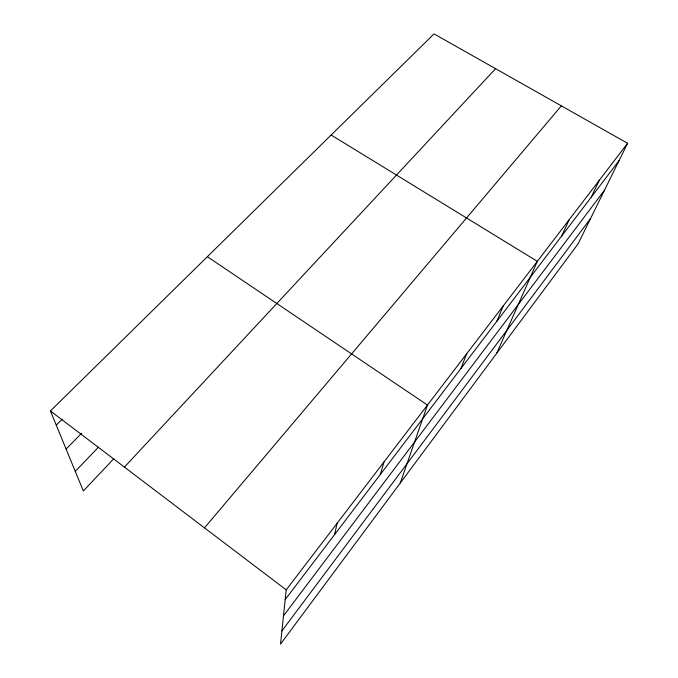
<?xml version="1.0" encoding="UTF-8"?>
<svg xmlns="http://www.w3.org/2000/svg" width="678" height="678" viewBox="0 0 678 678"><rect width="100%" height="100%" fill="white"/><g stroke="black" fill="none" stroke-linecap="round" stroke-linejoin="round"><path stroke-width="1.02" d="M627.574 143.287L286.201 589.868L280.514 644.1L578.131 243.792L627.574 143.287L434.03 33.9L50.426 410.961L83.343 490.982L113.768 458.743M334.601 534.595L337.085 523.297M380.299 474.507L384.028 461.887M400.249 483.058L427.471 405.054L207.366 256.699M460.981 368.425L466.65 353.806M496.754 321.389L503.178 306.015M496.652 353.382L537.323 261.352L331.152 135.015M561.689 236.012L569.308 219.511M591.241 197.162L599.335 180.229M281.895 630.913L590.589 218.469M283.48 615.861L604.462 190.255M285.184 599.564L619.073 160.567M204.485 527.865L561.35 105.861M124.421 467.108L495.584 68.69M75.266 471.346L98.556 447.116M66.105 449.065L81.555 433.318M56.257 425.131L62.223 419.182M50.426 410.961L286.201 589.868"/></g></svg>
